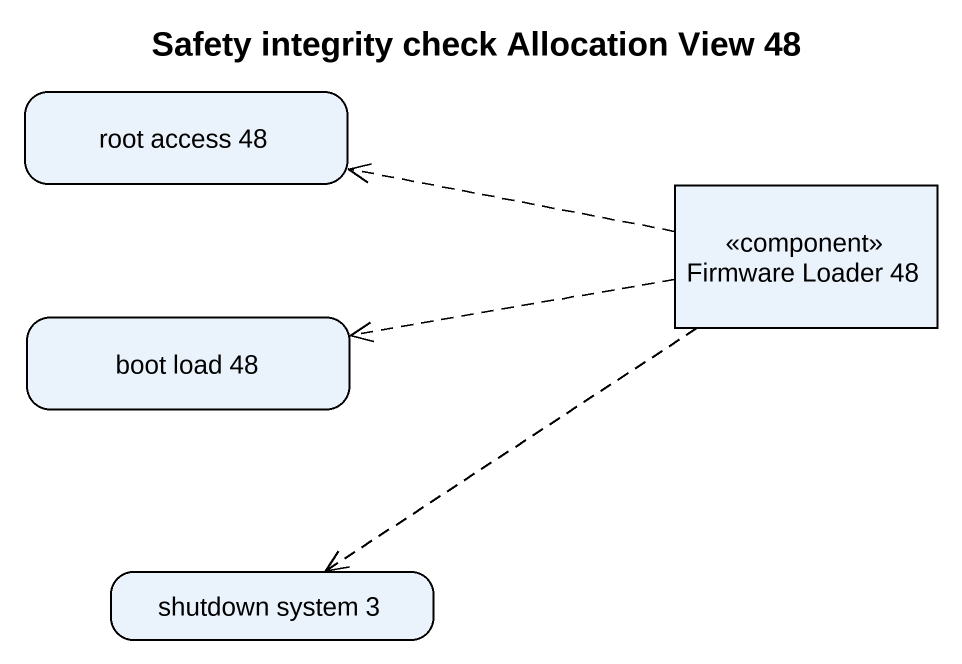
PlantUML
@startuml
title Safety integrity check Allocation View 48
hide empty description
state "root access 48" as root_access_48
state "Firmware Loader 48" as Firmware_Loader_48 <<component>>
state "boot load 48" as boot_load_48
state "shutdown system 3" as shutdown_system_3
Firmware_Loader_48 -left[dashed]-> root_access_48
Firmware_Loader_48 -left[dashed]-> boot_load_48
Firmware_Loader_48 -[dashed]-> shutdown_system_3
@enduml
